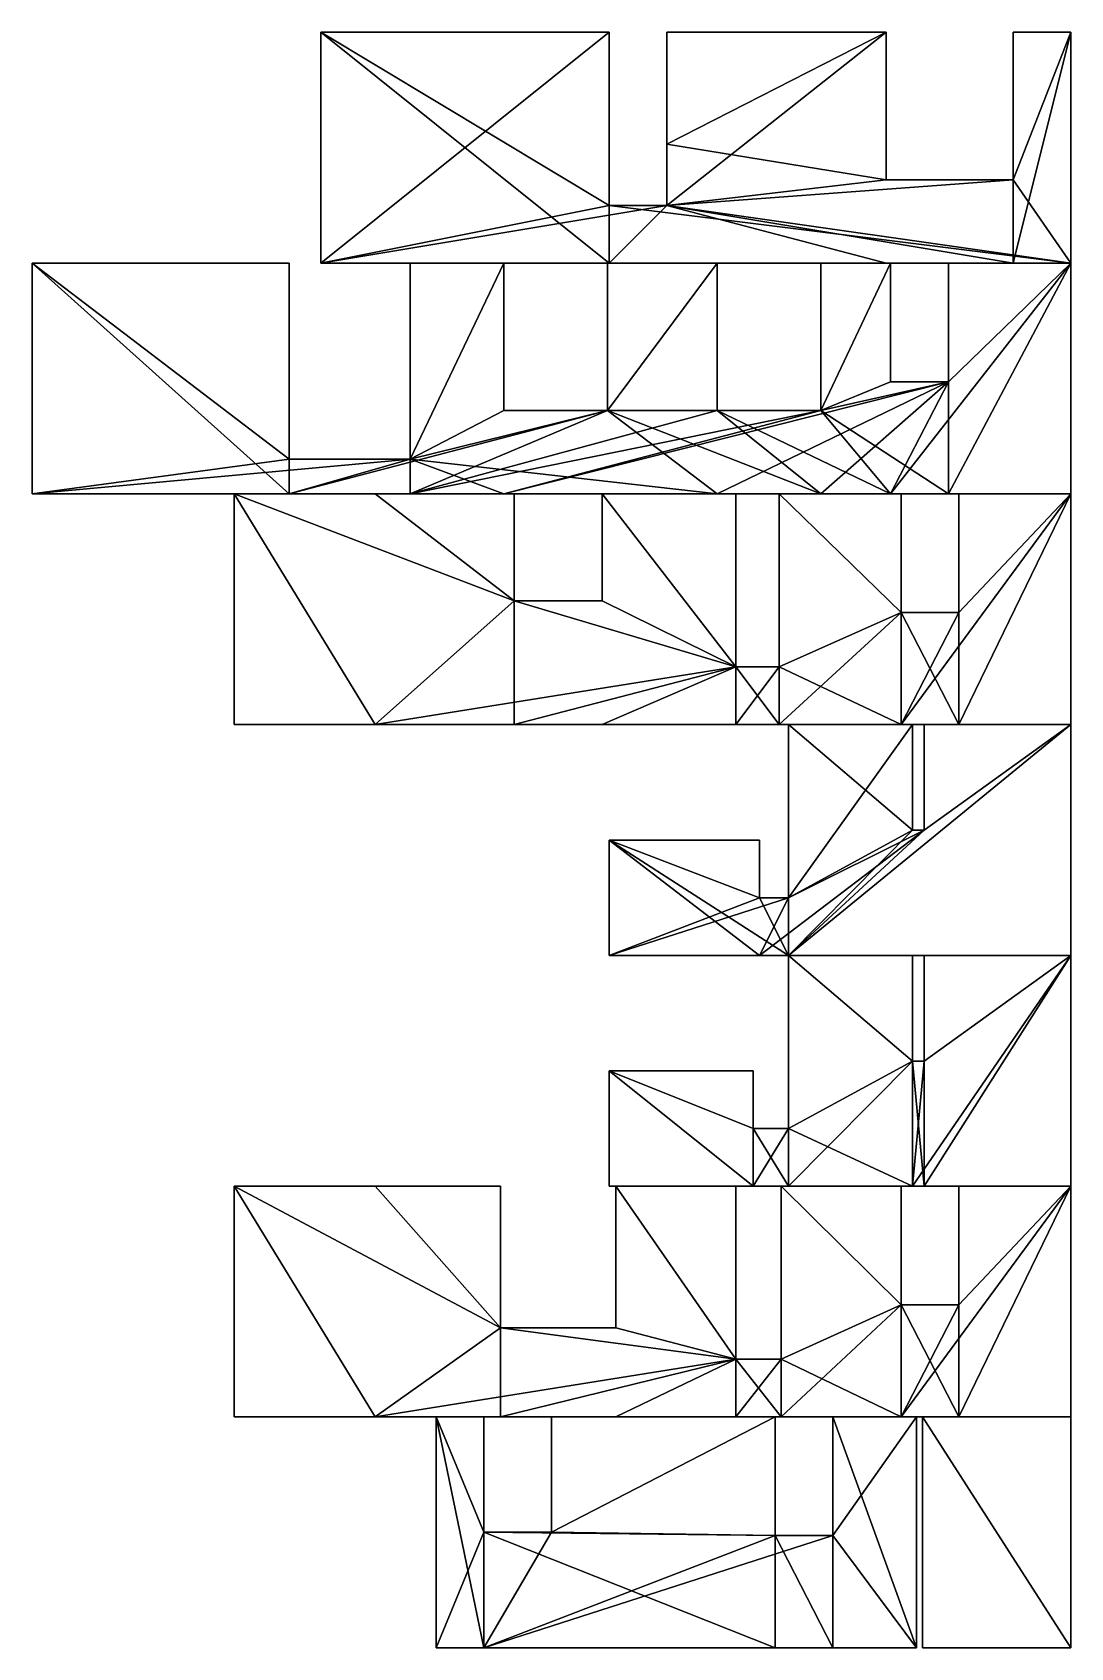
# Model space of a CAD drawing. Extents: x -180 to 0, y 0 to 280.
import ezdxf

# ---------------------------------------------------------------- set-up
doc = ezdxf.new("R2010")
doc.units = 0

msp = doc.modelspace()

# ---------------------------------------------------------------- linework, layer by layer
for points in [[(-70, 260.64, 0.01), (-70, 280, 0.01), (-32, 280, 0.01)], [(-70, 260.64, 0.01), (-32, 280, 0.01), (-32, 254.44, 0.01)], [(-32, 280, 0.01), (-70, 280, 0.01), (-70, 260.64, 0.01)], [(-32, 280, 0.01), (-70, 260.64, 0.01), (-70, 250, 0.01)], [(-32, 254.44, 0.01), (-32, 280, 0.01), (-70, 250, 0.01)], [(-32, 280, 0.01), (-70, 280, 0.01), (-70, 280, 0.01)], [(-32, 280, 0.01), (-70, 280, 0.01), (-32, 280, 0.01)], [(-32, 254.44, 0.01), (-32, 280, 0.01), (-32, 280, 0.01)], [(-32, 254.44, 0.01), (-32, 280, 0.01), (-32, 254.44, 0.01)], [(-10, 254.44, 0.01), (-10, 280, 0.01), (0, 280, 0.01)], [(-10, 254.44, 0.01), (0, 280, 0.01), (0, 240, 0.01)], [(-10, 240, 0.01), (0, 240, 0.01), (0, 280, 0.01)], [(0, 280, 0.01), (-10, 280, 0.01), (-10, 254.44, 0.01)], [(-10, 240, 0.01), (0, 280, 0.01), (-10, 254.44, 0.01)], [(-10, 280, 0.01), (-10, 254.44, 0.01), (-10, 254.44, 0.01)], [(-10, 280, 0.01), (-10, 254.44, 0.01), (-10, 280, 0.01)], [(0, 280, 0.01), (-10, 280, 0.01), (-10, 280, 0.01)], [(0, 280, 0.01), (-10, 280, 0.01), (0, 280, 0.01)], [(0, 240, 0.01), (0, 280, 0.01), (0, 280, 0.01)], [(0, 240, 0.01), (0, 280, 0.01), (0, 240, 0.01)], [(-130, 280, 0.01), (-80, 280, 0.01), (-80, 250, 0.01)], [(-80, 240, 0.01), (-130, 240, 0.01), (-130, 280, 0.01)], [(-80, 240, 0.01), (-130, 280, 0.01), (-80, 250, 0.01)], [(-80, 280, 0.01), (-130, 280, 0.01), (-130, 240, 0.01)], [(-80, 250, 0.01), (-80, 280, 0.01), (-130, 240, 0.01)], [(-80, 280, 0.01), (-130, 280, 0.01), (-130, 280, 0.01)], [(-80, 280, 0.01), (-130, 280, 0.01), (-80, 280, 0.01)], [(-130, 280, 0.01), (-130, 240, 0.01), (-130, 240, 0.01)], [(-130, 280, 0.01), (-130, 240, 0.01), (-130, 280, 0.01)], [(-80, 280, 0.01), (-80, 260.64, 0.01), (-80, 250, 0.01)], [(-80, 250, 0.01), (-80, 260.64, 0.01), (-80, 280, 0.01)], [(-80, 260.64, 0.01), (-80, 280, 0.01), (-80, 280, 0.01)], [(-80, 260.64, 0.01), (-80, 280, 0.01), (-80, 260.64, 0.01)], [(-70, 280, 0.01), (-70, 260.64, 0.01), (-70, 260.64, 0.01)], [(-70, 280, 0.01), (-70, 260.64, 0.01), (-70, 280, 0.01)], [(-80, 250, 0.01), (-80, 260.64, 0.01), (-80, 260.64, 0.01)], [(-80, 250, 0.01), (-80, 260.64, 0.01), (-80, 250, 0.01)], [(-70, 250, 0.01), (-70, 260.64, 0.01), (-32, 254.44, 0.01)], [(-70, 260.64, 0.01), (-70, 250, 0.01), (-70, 250, 0.01)], [(-70, 260.64, 0.01), (-70, 250, 0.01), (-70, 260.64, 0.01)], [(-70, 250, 0.01), (-32, 254.44, 0.01), (-10, 254.44, 0.01)], [(-70, 250, 0.01), (-10, 254.44, 0.01), (0, 240, 0.01)], [(-10, 254.44, 0.01), (-32, 254.44, 0.01), (-70, 250, 0.01)], [(-10, 240, 0.01), (-10, 254.44, 0.01), (-70, 250, 0.01)], [(-10, 254.44, 0.01), (-32, 254.44, 0.01), (-32, 254.44, 0.01)], [(-10, 254.44, 0.01), (-32, 254.44, 0.01), (-10, 254.44, 0.01)], [(-70, 250, 0.01), (-80, 250, 0.01), (-130, 240, 0.01)], [(-70, 250, 0.01), (-130, 240, 0.01), (-80, 240, 0.01)], [(-80, 250, 0.01), (-70, 250, 0.01), (0, 240, 0.01)], [(-80, 250, 0.01), (0, 240, 0.01), (-80, 240, 0.01)], [(-70, 250, 0.01), (-80, 240, 0.01), (-32, 240, 0.01)], [(-70, 250, 0.01), (-80, 250, 0.01), (-80, 250, 0.01)], [(-70, 250, 0.01), (-80, 250, 0.01), (-70, 250, 0.01)], [(-70, 250, 0.01), (-32, 240, 0.01), (-10, 240, 0.01)], [(-180, 240, 0.01), (-135.5, 240, 0.01), (-135.5, 206, 0.01)], [(-180, 200, 0.01), (-180, 240, 0.01), (-135.5, 206, 0.01)], [(-135.5, 206, 0.01), (-135.5, 240, 0.01), (-180, 240, 0.01)], [(-180, 240, 0.01), (-180, 200, 0.01), (-135.5, 200, 0.01)], [(-135.5, 206, 0.01), (-180, 240, 0.01), (-135.5, 200, 0.01)], [(-135.5, 240, 0.01), (-180, 240, 0.01), (-180, 240, 0.01)], [(-135.5, 240, 0.01), (-180, 240, 0.01), (-135.5, 240, 0.01)], [(-180, 240, 0.01), (-180, 200, 0.01), (-180, 200, 0.01)], [(-180, 240, 0.01), (-180, 200, 0.01), (-180, 240, 0.01)], [(-135.5, 206, 0.01), (-135.5, 240, 0.01), (-135.5, 240, 0.01)], [(-135.5, 206, 0.01), (-135.5, 240, 0.01), (-135.5, 206, 0.01)], [(-130, 240, 0.01), (-80, 240, 0.01), (-80, 240, 0.01)], [(-130, 240, 0.01), (-80, 240, 0.01), (-130, 240, 0.01)], [(-114.5, 206, 0.01), (-114.5, 240, 0.01), (-98.29, 240, 0.01)], [(-114.5, 206, 0.01), (-98.29, 240, 0.01), (-98.29, 214.44, 0.01)], [(-98.29, 240, 0.01), (-114.5, 240, 0.01), (-114.5, 206, 0.01)], [(-98.29, 214.44, 0.01), (-98.29, 240, 0.01), (-114.5, 206, 0.01)], [(-114.5, 240, 0.01), (-114.5, 206, 0.01), (-114.5, 206, 0.01)], [(-114.5, 240, 0.01), (-114.5, 206, 0.01), (-114.5, 240, 0.01)], [(-98.29, 240, 0.01), (-114.5, 240, 0.01), (-114.5, 240, 0.01)], [(-98.29, 240, 0.01), (-114.5, 240, 0.01), (-98.29, 240, 0.01)], [(-98.29, 214.44, 0.01), (-98.29, 240, 0.01), (-98.29, 240, 0.01)], [(-98.29, 214.44, 0.01), (-98.29, 240, 0.01), (-98.29, 214.44, 0.01)], [(-80.29, 214.44, 0.01), (-80.29, 240, 0.01), (-61.29, 240, 0.01)], [(-80.29, 214.44, 0.01), (-61.29, 240, 0.01), (-61.29, 214.44, 0.01)], [(-61.29, 240, 0.01), (-80.29, 240, 0.01), (-80.29, 214.44, 0.01)], [(-61.29, 214.44, 0.01), (-61.29, 240, 0.01), (-80.29, 214.44, 0.01)], [(-61.29, 240, 0.01), (-80.29, 240, 0.01), (-80.29, 240, 0.01)], [(-61.29, 240, 0.01), (-80.29, 240, 0.01), (-61.29, 240, 0.01)], [(-80.29, 240, 0.01), (-80.29, 214.44, 0.01), (-80.29, 214.44, 0.01)], [(-80.29, 240, 0.01), (-80.29, 214.44, 0.01), (-80.29, 240, 0.01)], [(-32, 240, 0.01), (-70, 240, 0.01), (-80, 240, 0.01)], [(0, 240, 0.01), (-32, 240, 0.01), (-80, 240, 0.01)], [(-80, 240, 0.01), (-70, 240, 0.01), (-32, 240, 0.01)], [(-80, 240, 0.01), (-70, 240, 0.01), (-70, 240, 0.01)], [(-80, 240, 0.01), (-70, 240, 0.01), (-80, 240, 0.01)], [(-70, 240, 0.01), (-32, 240, 0.01), (-32, 240, 0.01)], [(-70, 240, 0.01), (-32, 240, 0.01), (-70, 240, 0.01)], [(-61.29, 214.44, 0.01), (-61.29, 240, 0.01), (-61.29, 240, 0.01)], [(-61.29, 214.44, 0.01), (-61.29, 240, 0.01), (-61.29, 214.44, 0.01)], [(-43.29, 214.44, 0.01), (-43.29, 240, 0.01), (-31.21, 240, 0.01)], [(-43.29, 214.44, 0.01), (-31.21, 240, 0.01), (-31.21, 219.44, 0.01)], [(-31.21, 240, 0.01), (-43.29, 240, 0.01), (-43.29, 214.44, 0.01)], [(-31.21, 219.44, 0.01), (-31.21, 240, 0.01), (-43.29, 214.44, 0.01)], [(-31.21, 240, 0.01), (-43.29, 240, 0.01), (-43.29, 240, 0.01)], [(-31.21, 240, 0.01), (-43.29, 240, 0.01), (-31.21, 240, 0.01)], [(-43.29, 240, 0.01), (-43.29, 214.44, 0.01), (-43.29, 214.44, 0.01)], [(-43.29, 240, 0.01), (-43.29, 214.44, 0.01), (-43.29, 240, 0.01)], [(0, 240, 0.01), (-10, 240, 0.01), (-32, 240, 0.01)], [(-32, 240, 0.01), (-10, 240, 0.01), (-10, 240, 0.01)], [(-32, 240, 0.01), (-10, 240, 0.01), (-32, 240, 0.01)], [(0, 240, 0.01), (-21.21, 200, 0.01), (-31.21, 200, 0.01)], [(-21.21, 219.44, 0.01), (0, 240, 0.01), (-31.21, 200, 0.01)], [(-31.21, 219.44, 0.01), (-31.21, 240, 0.01), (-31.21, 240, 0.01)], [(-31.21, 219.44, 0.01), (-31.21, 240, 0.01), (-31.21, 219.44, 0.01)], [(-21.21, 219.44, 0.01), (-21.21, 240, 0.01), (0, 240, 0.01)], [(0, 240, 0.01), (0, 200, 0.01), (-21.21, 200, 0.01)], [(-21.21, 200, 0.01), (0, 200, 0.01), (0, 240, 0.01)], [(0, 240, 0.01), (-21.21, 240, 0.01), (-21.21, 219.44, 0.01)], [(-21.21, 200, 0.01), (0, 240, 0.01), (-21.21, 219.44, 0.01)], [(-21.21, 240, 0.01), (-21.21, 219.44, 0.01), (-21.21, 219.44, 0.01)], [(-21.21, 240, 0.01), (-21.21, 219.44, 0.01), (-21.21, 240, 0.01)], [(0, 240, 0.01), (-21.21, 240, 0.01), (-21.21, 240, 0.01)], [(0, 240, 0.01), (-21.21, 240, 0.01), (0, 240, 0.01)], [(-10, 240, 0.01), (0, 240, 0.01), (0, 240, 0.01)], [(-10, 240, 0.01), (0, 240, 0.01), (-10, 240, 0.01)], [(0, 200, 0.01), (0, 240, 0.01), (0, 240, 0.01)], [(0, 200, 0.01), (0, 240, 0.01), (0, 200, 0.01)], [(-98.29, 200, 0.01), (-43.29, 214.44, 0.01), (-21.21, 219.44, 0.01)], [(-61.29, 200, 0.01), (-98.29, 200, 0.01), (-21.21, 219.44, 0.01)], [(-21.21, 219.44, 0.01), (-43.29, 200, 0.01), (-61.29, 200, 0.01)], [(-43.29, 214.44, 0.01), (-31.21, 219.44, 0.01), (-21.21, 219.44, 0.01)], [(-21.21, 219.44, 0.01), (-31.21, 200, 0.01), (-43.29, 200, 0.01)], [(-21.21, 219.44, 0.01), (-31.21, 219.44, 0.01), (-43.29, 214.44, 0.01)], [(-21.21, 200, 0.01), (-21.21, 219.44, 0.01), (-43.29, 214.44, 0.01)], [(-21.21, 219.44, 0.01), (-31.21, 219.44, 0.01), (-31.21, 219.44, 0.01)], [(-21.21, 219.44, 0.01), (-31.21, 219.44, 0.01), (-21.21, 219.44, 0.01)], [(-135.5, 200, 0.01), (-114.5, 206, 0.01), (-80.29, 214.44, 0.01)], [(-114.5, 200, 0.01), (-135.5, 200, 0.01), (-80.29, 214.44, 0.01)], [(-114.5, 206, 0.01), (-98.29, 214.44, 0.01), (-80.29, 214.44, 0.01)], [(-114.5, 200, 0.01), (-80.29, 214.44, 0.01), (-61.29, 214.44, 0.01)], [(-114.5, 200, 0.01), (-61.29, 214.44, 0.01), (-43.29, 214.44, 0.01)], [(-98.29, 200, 0.01), (-114.5, 200, 0.01), (-43.29, 214.44, 0.01)], [(-80.29, 214.44, 0.01), (-98.29, 214.44, 0.01), (-114.5, 206, 0.01)], [(-80.29, 214.44, 0.01), (-114.5, 206, 0.01), (-61.29, 200, 0.01)], [(-80.29, 214.44, 0.01), (-98.29, 214.44, 0.01), (-98.29, 214.44, 0.01)], [(-80.29, 214.44, 0.01), (-98.29, 214.44, 0.01), (-80.29, 214.44, 0.01)], [(-80.29, 214.44, 0.01), (-61.29, 200, 0.01), (-43.29, 200, 0.01)], [(-61.29, 214.44, 0.01), (-80.29, 214.44, 0.01), (-43.29, 200, 0.01)], [(-61.29, 214.44, 0.01), (-43.29, 200, 0.01), (-31.21, 200, 0.01)], [(-43.29, 214.44, 0.01), (-61.29, 214.44, 0.01), (-31.21, 200, 0.01)], [(-43.29, 214.44, 0.01), (-61.29, 214.44, 0.01), (-61.29, 214.44, 0.01)], [(-43.29, 214.44, 0.01), (-61.29, 214.44, 0.01), (-43.29, 214.44, 0.01)], [(-43.29, 214.44, 0.01), (-31.21, 200, 0.01), (-21.21, 200, 0.01)], [(-180, 200, 0.01), (-135.5, 206, 0.01), (-114.5, 206, 0.01)], [(-135.5, 200, 0.01), (-180, 200, 0.01), (-114.5, 206, 0.01)], [(-114.5, 206, 0.01), (-135.5, 206, 0.01), (-135.5, 200, 0.01)], [(-114.5, 206, 0.01), (-135.5, 200, 0.01), (-114.5, 200, 0.01)], [(-114.5, 206, 0.01), (-135.5, 206, 0.01), (-135.5, 206, 0.01)], [(-114.5, 206, 0.01), (-135.5, 206, 0.01), (-114.5, 206, 0.01)], [(-114.5, 206, 0.01), (-114.5, 200, 0.01), (-98.29, 200, 0.01)], [(-114.5, 206, 0.01), (-98.29, 200, 0.01), (-61.29, 200, 0.01)], [(-180, 200, 0.01), (-135.5, 200, 0.01), (-135.5, 200, 0.01)], [(-180, 200, 0.01), (-135.5, 200, 0.01), (-180, 200, 0.01)], [(-120.56, 160, 0), (-145, 160, 0), (-145, 200, 0)], [(-145, 200, 0), (-120.56, 200, 0), (-96.46, 181.44, 0)], [(-120.56, 160, 0), (-145, 200, 0), (-96.46, 181.44, 0)], [(-96.46, 181.44, 0), (-120.56, 200, 0), (-145, 200, 0)], [(-145, 200, 0), (-145, 160, 0), (-120.56, 160, 0)], [(-96.46, 181.44, 0), (-145, 200, 0), (-120.56, 160, 0)], [(-145, 200, 0), (-145, 160, 0), (-145, 160, 0)], [(-145, 200, 0), (-145, 160, 0), (-145, 200, 0)], [(-120.56, 200, 0), (-145, 200, 0), (-145, 200, 0)], [(-120.56, 200, 0), (-145, 200, 0), (-120.56, 200, 0)], [(-135.5, 200, 0.01), (-114.5, 200, 0.01), (-114.5, 200, 0.01)], [(-135.5, 200, 0.01), (-114.5, 200, 0.01), (-135.5, 200, 0.01)], [(-120.56, 200, 0), (-96.46, 200, 0), (-96.46, 181.44, 0)], [(-96.46, 181.44, 0), (-96.46, 200, 0), (-120.56, 200, 0)], [(-96.46, 200, 0), (-120.56, 200, 0), (-120.56, 200, 0)], [(-96.46, 200, 0), (-120.56, 200, 0), (-96.46, 200, 0)], [(-114.5, 200, 0.01), (-98.29, 200, 0.01), (-98.29, 200, 0.01)], [(-114.5, 200, 0.01), (-98.29, 200, 0.01), (-114.5, 200, 0.01)], [(-61.29, 200, 0.01), (-80.29, 200, 0.01), (-98.29, 200, 0.01)], [(-98.29, 200, 0.01), (-80.29, 200, 0.01), (-61.29, 200, 0.01)], [(-98.29, 200, 0.01), (-80.29, 200, 0.01), (-80.29, 200, 0.01)], [(-98.29, 200, 0.01), (-80.29, 200, 0.01), (-98.29, 200, 0.01)], [(-96.46, 181.44, 0), (-96.46, 200, 0), (-96.46, 200, 0)], [(-96.46, 181.44, 0), (-96.46, 200, 0), (-96.46, 181.44, 0)], [(-81.21, 200, 0), (-58.03, 200, 0), (-58.03, 170, 0)], [(-81.21, 181.44, 0), (-81.21, 200, 0), (-58.03, 170, 0)], [(-58.03, 170, 0), (-58.03, 200, 0), (-81.21, 200, 0)], [(-58.03, 170, 0), (-81.21, 200, 0), (-81.21, 181.44, 0)], [(-81.21, 200, 0), (-81.21, 181.44, 0), (-81.21, 181.44, 0)], [(-81.21, 200, 0), (-81.21, 181.44, 0), (-81.21, 200, 0)], [(-58.03, 200, 0), (-81.21, 200, 0), (-81.21, 200, 0)], [(-58.03, 200, 0), (-81.21, 200, 0), (-58.03, 200, 0)], [(-80.29, 200, 0.01), (-61.29, 200, 0.01), (-61.29, 200, 0.01)], [(-80.29, 200, 0.01), (-61.29, 200, 0.01), (-80.29, 200, 0.01)], [(-61.29, 200, 0.01), (-43.29, 200, 0.01), (-43.29, 200, 0.01)], [(-61.29, 200, 0.01), (-43.29, 200, 0.01), (-61.29, 200, 0.01)], [(-58.03, 170, 0), (-58.03, 200, 0), (-58.03, 200, 0)], [(-58.03, 170, 0), (-58.03, 200, 0), (-58.03, 170, 0)], [(-50.53, 200, 0), (-29.4, 200, 0), (-29.4, 179.44, 0)], [(-50.53, 170, 0), (-50.53, 200, 0), (-29.4, 179.44, 0)], [(-29.4, 179.44, 0), (-29.4, 200, 0), (-50.53, 200, 0)], [(-29.4, 179.44, 0), (-50.53, 200, 0), (-50.53, 170, 0)], [(-29.4, 200, 0), (-50.53, 200, 0), (-50.53, 200, 0)], [(-29.4, 200, 0), (-50.53, 200, 0), (-29.4, 200, 0)], [(-50.53, 200, 0), (-50.53, 170, 0), (-50.53, 170, 0)], [(-50.53, 200, 0), (-50.53, 170, 0), (-50.53, 200, 0)], [(-43.29, 200, 0.01), (-31.21, 200, 0.01), (-31.21, 200, 0.01)], [(-43.29, 200, 0.01), (-31.21, 200, 0.01), (-43.29, 200, 0.01)], [(-31.21, 200, 0.01), (-21.21, 200, 0.01), (-21.21, 200, 0.01)], [(-31.21, 200, 0.01), (-21.21, 200, 0.01), (-31.21, 200, 0.01)], [(0, 200, 0), (-19.4, 160, 0), (-29.4, 160, 0)], [(-19.4, 179.44, 0), (0, 200, 0), (-29.4, 160, 0)], [(-29.4, 179.44, 0), (-29.4, 200, 0), (-29.4, 200, 0)], [(-29.4, 179.44, 0), (-29.4, 200, 0), (-29.4, 179.44, 0)], [(-21.21, 200, 0.01), (0, 200, 0.01), (0, 200, 0.01)], [(-21.21, 200, 0.01), (0, 200, 0.01), (-21.21, 200, 0.01)], [(0, 200, 0), (0, 160, 0), (-19.4, 160, 0)], [(-19.4, 179.44, 0), (-19.4, 200, 0), (0, 200, 0)], [(-19.4, 160, 0), (0, 160, 0), (0, 200, 0)], [(0, 200, 0), (-19.4, 200, 0), (-19.4, 179.44, 0)], [(-19.4, 160, 0), (0, 200, 0), (-19.4, 179.44, 0)], [(0, 200, 0), (-19.4, 200, 0), (-19.4, 200, 0)], [(0, 200, 0), (-19.4, 200, 0), (0, 200, 0)], [(-19.4, 200, 0), (-19.4, 179.44, 0), (-19.4, 179.44, 0)], [(-19.4, 200, 0), (-19.4, 179.44, 0), (-19.4, 200, 0)], [(0, 160, 0), (0, 200, 0), (0, 200, 0)], [(0, 160, 0), (0, 200, 0), (0, 160, 0)], [(-96.46, 181.44, 0), (-58.03, 170, 0), (-120.56, 160, 0)], [(-120.56, 160, 0), (-96.46, 160, 0), (-96.46, 181.44, 0)], [(-96.46, 181.44, 0), (-81.21, 181.44, 0), (-58.03, 170, 0)], [(-58.03, 170, 0), (-81.21, 181.44, 0), (-96.46, 181.44, 0)], [(-96.46, 160, 0), (-58.03, 170, 0), (-96.46, 181.44, 0)], [(-81.21, 181.44, 0), (-96.46, 181.44, 0), (-96.46, 181.44, 0)], [(-81.21, 181.44, 0), (-96.46, 181.44, 0), (-81.21, 181.44, 0)], [(-29.4, 179.44, 0), (-29.4, 160, 0), (-50.53, 160, 0)], [(-50.53, 170, 0), (-29.4, 179.44, 0), (-50.53, 160, 0)], [(-29.4, 160, 0), (-29.4, 179.44, 0), (-50.53, 170, 0)], [(-29.4, 179.44, 0), (-19.4, 179.44, 0), (-29.4, 160, 0)], [(-19.4, 160, 0), (-19.4, 179.44, 0), (-29.4, 179.44, 0)], [(-29.4, 160, 0), (-19.4, 160, 0), (-29.4, 179.44, 0)], [(-19.4, 179.44, 0), (-29.4, 179.44, 0), (-29.4, 179.44, 0)], [(-19.4, 179.44, 0), (-29.4, 179.44, 0), (-19.4, 179.44, 0)], [(-58.03, 170, 0), (-96.46, 160, 0), (-120.56, 160, 0)], [(-58.03, 170, 0), (-81.21, 160, 0), (-96.46, 160, 0)], [(-96.46, 160, 0), (-81.21, 160, 0), (-58.03, 170, 0)], [(-58.03, 170, 0), (-58.03, 160, 0), (-81.21, 160, 0)], [(-81.21, 160, 0), (-58.03, 160, 0), (-58.03, 170, 0)], [(-50.53, 170, 0), (-50.53, 160, 0), (-58.03, 160, 0)], [(-58.03, 170, 0), (-50.53, 170, 0), (-58.03, 160, 0)], [(-50.53, 160, 0), (-50.53, 170, 0), (-58.03, 170, 0)], [(-58.03, 160, 0), (-50.53, 160, 0), (-58.03, 170, 0)], [(-50.53, 170, 0), (-58.03, 170, 0), (-58.03, 170, 0)], [(-50.53, 170, 0), (-58.03, 170, 0), (-50.53, 170, 0)], [(-50.53, 160, 0), (-29.4, 160, 0), (-50.53, 170, 0)], [(-145, 160, 0), (-120.56, 160, 0), (-120.56, 160, 0)], [(-145, 160, 0), (-120.56, 160, 0), (-145, 160, 0)], [(-120.56, 160, 0), (-96.46, 160, 0), (-96.46, 160, 0)], [(-120.56, 160, 0), (-96.46, 160, 0), (-120.56, 160, 0)], [(-96.46, 160, 0), (-81.21, 160, 0), (-81.21, 160, 0)], [(-96.46, 160, 0), (-81.21, 160, 0), (-96.46, 160, 0)], [(-81.21, 160, 0), (-58.03, 160, 0), (-58.03, 160, 0)], [(-81.21, 160, 0), (-58.03, 160, 0), (-81.21, 160, 0)], [(-58.03, 160, 0), (-50.53, 160, 0), (-50.53, 160, 0)], [(-58.03, 160, 0), (-50.53, 160, 0), (-58.03, 160, 0)], [(-50.53, 160, 0), (-29.4, 160, 0), (-29.4, 160, 0)], [(-50.53, 160, 0), (-29.4, 160, 0), (-50.53, 160, 0)], [(-48.9, 130, 0), (-48.9, 160, 0), (-27.4, 160, 0)], [(-48.9, 130, 0), (-27.4, 160, 0), (-27.4, 141.69, 0)], [(0, 160, 0), (0, 120, 0), (-48.9, 120, 0)], [(-25.4, 141.69, 0), (0, 160, 0), (-48.9, 120, 0)], [(-48.9, 120, 0), (0, 120, 0), (0, 160, 0)], [(-27.4, 141.69, 0), (-27.4, 160, 0), (-48.9, 160, 0)], [(-48.9, 120, 0), (0, 160, 0), (-25.4, 141.69, 0)], [(-27.4, 141.69, 0), (-48.9, 160, 0), (-48.9, 130, 0)], [(-48.9, 160, 0), (-48.9, 130, 0), (-48.9, 130, 0)], [(-48.9, 160, 0), (-48.9, 130, 0), (-48.9, 160, 0)], [(-27.4, 160, 0), (-48.9, 160, 0), (-48.9, 160, 0)], [(-27.4, 160, 0), (-48.9, 160, 0), (-27.4, 160, 0)], [(-29.4, 160, 0), (-19.4, 160, 0), (-19.4, 160, 0)], [(-29.4, 160, 0), (-19.4, 160, 0), (-29.4, 160, 0)], [(-27.4, 141.69, 0), (-27.4, 160, 0), (-27.4, 160, 0)], [(-27.4, 141.69, 0), (-27.4, 160, 0), (-27.4, 141.69, 0)], [(-25.4, 141.69, 0), (-25.4, 160, 0), (0, 160, 0)], [(0, 160, 0), (-25.4, 160, 0), (-25.4, 141.69, 0)], [(0, 160, 0), (-25.4, 160, 0), (-25.4, 160, 0)], [(0, 160, 0), (-25.4, 160, 0), (0, 160, 0)], [(-25.4, 160, 0), (-25.4, 141.69, 0), (-25.4, 141.69, 0)], [(-25.4, 160, 0), (-25.4, 141.69, 0), (-25.4, 160, 0)], [(-19.4, 160, 0), (0, 160, 0), (0, 160, 0)], [(-19.4, 160, 0), (0, 160, 0), (-19.4, 160, 0)], [(0, 120, 0), (0, 160, 0), (0, 160, 0)], [(0, 120, 0), (0, 160, 0), (0, 120, 0)], [(-80, 140, 0), (-53.93, 140, 0), (-53.93, 130, 0)], [(-80, 120, 0), (-80, 140, 0), (-53.93, 130, 0)], [(-53.93, 130, 0), (-53.93, 140, 0), (-80, 140, 0)], [(-80, 140, 0), (-80, 120, 0), (-53.93, 120, 0)], [(-80, 140, 0), (-53.93, 120, 0), (-48.9, 120, 0)], [(-53.93, 130, 0), (-80, 140, 0), (-48.9, 120, 0)], [(-53.93, 140, 0), (-80, 140, 0), (-80, 140, 0)], [(-53.93, 140, 0), (-80, 140, 0), (-53.93, 140, 0)], [(-80, 140, 0), (-80, 120, 0), (-80, 120, 0)], [(-80, 140, 0), (-80, 120, 0), (-80, 140, 0)], [(-53.93, 120, 0), (-48.9, 130, 0), (-25.4, 141.69, 0)], [(-48.9, 120, 0), (-53.93, 120, 0), (-25.4, 141.69, 0)], [(-53.93, 130, 0), (-53.93, 140, 0), (-53.93, 140, 0)], [(-53.93, 130, 0), (-53.93, 140, 0), (-53.93, 130, 0)], [(-48.9, 130, 0), (-27.4, 141.69, 0), (-25.4, 141.69, 0)], [(-48.9, 120, 0), (-25.4, 141.69, 0), (-27.4, 141.69, 0)], [(-48.9, 120, 0), (-27.4, 141.69, 0), (-48.9, 130, 0)], [(-25.4, 141.69, 0), (-27.4, 141.69, 0), (-27.4, 141.69, 0)], [(-25.4, 141.69, 0), (-27.4, 141.69, 0), (-25.4, 141.69, 0)], [(-80, 120, 0), (-53.93, 130, 0), (-48.9, 130, 0)], [(-53.93, 120, 0), (-80, 120, 0), (-48.9, 130, 0)], [(-48.9, 130, 0), (-53.93, 130, 0), (-48.9, 120, 0)], [(-48.9, 130, 0), (-53.93, 130, 0), (-53.93, 130, 0)], [(-48.9, 130, 0), (-53.93, 130, 0), (-48.9, 130, 0)], [(-80, 120, 0), (-53.93, 120, 0), (-53.93, 120, 0)], [(-80, 120, 0), (-53.93, 120, 0), (-80, 120, 0)], [(-53.93, 120, 0), (-48.9, 120, 0), (-48.9, 120, 0)], [(-53.93, 120, 0), (-48.9, 120, 0), (-53.93, 120, 0)], [(-48.9, 120, 0), (0, 120, 0), (0, 120, 0)], [(-48.9, 120, 0), (0, 120, 0), (-48.9, 120, 0)], [(-48.9, 120, 0.01), (-27.4, 120, 0.01), (-27.4, 101.69, 0.01)], [(-48.9, 90, 0.01), (-48.9, 120, 0.01), (-27.4, 101.69, 0.01)], [(-27.4, 101.69, 0.01), (-27.4, 120, 0.01), (-48.9, 120, 0.01)], [(-27.4, 101.69, 0.01), (-48.9, 120, 0.01), (-48.9, 90, 0.01)], [(-48.9, 120, 0.01), (-48.9, 90, 0.01), (-48.9, 90, 0.01)], [(-48.9, 120, 0.01), (-48.9, 90, 0.01), (-48.9, 120, 0.01)], [(-27.4, 120, 0.01), (-48.9, 120, 0.01), (-48.9, 120, 0.01)], [(-27.4, 120, 0.01), (-48.9, 120, 0.01), (-27.4, 120, 0.01)], [(0, 120, 0.01), (-25.4, 80, 0.01), (-27.4, 80, 0.01)], [(-25.4, 101.69, 0.01), (0, 120, 0.01), (-27.4, 80, 0.01)], [(-27.4, 101.69, 0.01), (-27.4, 120, 0.01), (-27.4, 120, 0.01)], [(-27.4, 101.69, 0.01), (-27.4, 120, 0.01), (-27.4, 101.69, 0.01)], [(0, 120, 0.01), (0, 80, 0.01), (-25.4, 80, 0.01)], [(-25.4, 101.69, 0.01), (-25.4, 120, 0.01), (0, 120, 0.01)], [(-25.4, 80, 0.01), (0, 80, 0.01), (0, 120, 0.01)], [(0, 120, 0.01), (-25.4, 120, 0.01), (-25.4, 101.69, 0.01)], [(-25.4, 80, 0.01), (0, 120, 0.01), (-25.4, 101.69, 0.01)], [(-25.4, 120, 0.01), (-25.4, 101.69, 0.01), (-25.4, 101.69, 0.01)], [(-25.4, 120, 0.01), (-25.4, 101.69, 0.01), (-25.4, 120, 0.01)], [(0, 120, 0.01), (-25.4, 120, 0.01), (-25.4, 120, 0.01)], [(0, 120, 0.01), (-25.4, 120, 0.01), (0, 120, 0.01)], [(0, 80, 0.01), (0, 120, 0.01), (0, 120, 0.01)], [(0, 80, 0.01), (0, 120, 0.01), (0, 80, 0.01)], [(-27.4, 101.69, 0.01), (-27.4, 80, 0.01), (-48.9, 80, 0.01)], [(-48.9, 90, 0.01), (-27.4, 101.69, 0.01), (-48.9, 80, 0.01)], [(-27.4, 80, 0.01), (-27.4, 101.69, 0.01), (-48.9, 90, 0.01)], [(-27.4, 101.69, 0.01), (-25.4, 101.69, 0.01), (-27.4, 80, 0.01)], [(-25.4, 80, 0.01), (-25.4, 101.69, 0.01), (-27.4, 101.69, 0.01)], [(-27.4, 80, 0.01), (-25.4, 80, 0.01), (-27.4, 101.69, 0.01)], [(-25.4, 101.69, 0.01), (-27.4, 101.69, 0.01), (-27.4, 101.69, 0.01)], [(-25.4, 101.69, 0.01), (-27.4, 101.69, 0.01), (-25.4, 101.69, 0.01)], [(-55.06, 80, 0.01), (-80, 80, 0.01), (-80, 100, 0.01)], [(-80, 100, 0.01), (-55.06, 100, 0.01), (-55.06, 90, 0.01)], [(-55.06, 80, 0.01), (-80, 100, 0.01), (-55.06, 90, 0.01)], [(-55.06, 90, 0.01), (-55.06, 100, 0.01), (-80, 100, 0.01)], [(-80, 100, 0.01), (-80, 80, 0.01), (-55.06, 80, 0.01)], [(-55.06, 90, 0.01), (-80, 100, 0.01), (-55.06, 80, 0.01)], [(-55.06, 100, 0.01), (-80, 100, 0.01), (-80, 100, 0.01)], [(-55.06, 100, 0.01), (-80, 100, 0.01), (-55.06, 100, 0.01)], [(-80, 100, 0.01), (-80, 80, 0.01), (-80, 80, 0.01)], [(-80, 100, 0.01), (-80, 80, 0.01), (-80, 100, 0.01)], [(-55.06, 90, 0.01), (-55.06, 100, 0.01), (-55.06, 100, 0.01)], [(-55.06, 90, 0.01), (-55.06, 100, 0.01), (-55.06, 90, 0.01)], [(-48.9, 90, 0.01), (-48.9, 80, 0.01), (-55.06, 80, 0.01)], [(-55.06, 90, 0.01), (-48.9, 90, 0.01), (-55.06, 80, 0.01)], [(-48.9, 80, 0.01), (-48.9, 90, 0.01), (-55.06, 90, 0.01)], [(-55.06, 80, 0.01), (-48.9, 80, 0.01), (-55.06, 90, 0.01)], [(-48.9, 90, 0.01), (-55.06, 90, 0.01), (-55.06, 90, 0.01)], [(-48.9, 90, 0.01), (-55.06, 90, 0.01), (-48.9, 90, 0.01)], [(-48.9, 80, 0.01), (-27.4, 80, 0.01), (-48.9, 90, 0.01)], [(-120.56, 40, 0), (-145, 40, 0), (-145, 80, 0)], [(-145, 80, 0), (-120.56, 80, 0), (-98.84, 55.44, 0)], [(-120.56, 40, 0), (-145, 80, 0), (-98.84, 55.44, 0)], [(-98.84, 55.44, 0), (-120.56, 80, 0), (-145, 80, 0)], [(-145, 80, 0), (-145, 40, 0), (-120.56, 40, 0)], [(-98.84, 55.44, 0), (-145, 80, 0), (-120.56, 40, 0)], [(-145, 80, 0), (-145, 40, 0), (-145, 40, 0)], [(-145, 80, 0), (-145, 40, 0), (-145, 80, 0)], [(-120.56, 80, 0), (-145, 80, 0), (-145, 80, 0)], [(-120.56, 80, 0), (-145, 80, 0), (-120.56, 80, 0)], [(-120.56, 80, 0), (-98.84, 80, 0), (-98.84, 55.44, 0)], [(-98.84, 55.44, 0), (-98.84, 80, 0), (-120.56, 80, 0)], [(-98.84, 80, 0), (-120.56, 80, 0), (-120.56, 80, 0)], [(-98.84, 80, 0), (-120.56, 80, 0), (-98.84, 80, 0)], [(-98.84, 55.44, 0), (-98.84, 80, 0), (-98.84, 80, 0)], [(-98.84, 55.44, 0), (-98.84, 80, 0), (-98.84, 55.44, 0)], [(-80, 80, 0.01), (-55.06, 80, 0.01), (-55.06, 80, 0.01)], [(-80, 80, 0.01), (-55.06, 80, 0.01), (-80, 80, 0.01)], [(-78.84, 80, 0), (-58.03, 80, 0), (-58.03, 50, 0)], [(-78.84, 55.44, 0), (-78.84, 80, 0), (-58.03, 50, 0)], [(-58.03, 50, 0), (-58.03, 80, 0), (-78.84, 80, 0)], [(-58.03, 50, 0), (-78.84, 80, 0), (-78.84, 55.44, 0)], [(-58.03, 80, 0), (-78.84, 80, 0), (-78.84, 80, 0)], [(-58.03, 80, 0), (-78.84, 80, 0), (-58.03, 80, 0)], [(-78.84, 80, 0), (-78.84, 55.44, 0), (-78.84, 55.44, 0)], [(-78.84, 80, 0), (-78.84, 55.44, 0), (-78.84, 80, 0)], [(-58.03, 50, 0), (-58.03, 80, 0), (-58.03, 80, 0)], [(-58.03, 50, 0), (-58.03, 80, 0), (-58.03, 50, 0)], [(-55.06, 80, 0.01), (-48.9, 80, 0.01), (-48.9, 80, 0.01)], [(-55.06, 80, 0.01), (-48.9, 80, 0.01), (-55.06, 80, 0.01)], [(-50.19, 80, 0), (-29.4, 80, 0), (-29.4, 59.44, 0)], [(-50.19, 50, 0), (-50.19, 80, 0), (-29.4, 59.44, 0)], [(-29.4, 59.44, 0), (-29.4, 80, 0), (-50.19, 80, 0)], [(-29.4, 59.44, 0), (-50.19, 80, 0), (-50.19, 50, 0)], [(-29.4, 80, 0), (-50.19, 80, 0), (-50.19, 80, 0)], [(-29.4, 80, 0), (-50.19, 80, 0), (-29.4, 80, 0)], [(-50.19, 80, 0), (-50.19, 50, 0), (-50.19, 50, 0)], [(-50.19, 80, 0), (-50.19, 50, 0), (-50.19, 80, 0)], [(-48.9, 80, 0.01), (-27.4, 80, 0.01), (-27.4, 80, 0.01)], [(-48.9, 80, 0.01), (-27.4, 80, 0.01), (-48.9, 80, 0.01)], [(0, 80, 0), (-19.4, 40, 0), (-29.4, 40, 0)], [(-19.4, 59.44, 0), (0, 80, 0), (-29.4, 40, 0)], [(-29.4, 59.44, 0), (-29.4, 80, 0), (-29.4, 80, 0)], [(-29.4, 59.44, 0), (-29.4, 80, 0), (-29.4, 59.44, 0)], [(-27.4, 80, 0.01), (-25.4, 80, 0.01), (-25.4, 80, 0.01)], [(-27.4, 80, 0.01), (-25.4, 80, 0.01), (-27.4, 80, 0.01)], [(-25.4, 80, 0.01), (0, 80, 0.01), (0, 80, 0.01)], [(-25.4, 80, 0.01), (0, 80, 0.01), (-25.4, 80, 0.01)], [(0, 80, 0), (0, 40, 0), (-19.4, 40, 0)], [(-19.4, 59.44, 0), (-19.4, 80, 0), (0, 80, 0)], [(-19.4, 40, 0), (0, 40, 0), (0, 80, 0)], [(0, 80, 0), (-19.4, 80, 0), (-19.4, 59.44, 0)], [(-19.4, 40, 0), (0, 80, 0), (-19.4, 59.44, 0)], [(-19.4, 80, 0), (-19.4, 59.44, 0), (-19.4, 59.44, 0)], [(-19.4, 80, 0), (-19.4, 59.44, 0), (-19.4, 80, 0)], [(0, 80, 0), (-19.4, 80, 0), (-19.4, 80, 0)], [(0, 80, 0), (-19.4, 80, 0), (0, 80, 0)], [(0, 40, 0), (0, 80, 0), (0, 80, 0)], [(0, 40, 0), (0, 80, 0), (0, 40, 0)], [(-29.4, 59.44, 0), (-29.4, 40, 0), (-50.19, 40, 0)], [(-50.19, 50, 0), (-29.4, 59.44, 0), (-50.19, 40, 0)], [(-29.4, 40, 0), (-29.4, 59.44, 0), (-50.19, 50, 0)], [(-29.4, 59.44, 0), (-19.4, 59.44, 0), (-29.4, 40, 0)], [(-19.4, 40, 0), (-19.4, 59.44, 0), (-29.4, 59.44, 0)], [(-29.4, 40, 0), (-19.4, 40, 0), (-29.4, 59.44, 0)], [(-19.4, 59.44, 0), (-29.4, 59.44, 0), (-29.4, 59.44, 0)], [(-19.4, 59.44, 0), (-29.4, 59.44, 0), (-19.4, 59.44, 0)], [(-98.84, 55.44, 0), (-58.03, 50, 0), (-120.56, 40, 0)], [(-120.56, 40, 0), (-98.84, 40, 0), (-98.84, 55.44, 0)], [(-98.84, 55.44, 0), (-78.84, 55.44, 0), (-58.03, 50, 0)], [(-58.03, 50, 0), (-78.84, 55.44, 0), (-98.84, 55.44, 0)], [(-98.84, 40, 0), (-58.03, 50, 0), (-98.84, 55.44, 0)], [(-78.84, 55.44, 0), (-98.84, 55.44, 0), (-98.84, 55.44, 0)], [(-78.84, 55.44, 0), (-98.84, 55.44, 0), (-78.84, 55.44, 0)], [(-58.03, 50, 0), (-98.84, 40, 0), (-120.56, 40, 0)], [(-58.03, 50, 0), (-78.84, 40, 0), (-98.84, 40, 0)], [(-98.84, 40, 0), (-78.84, 40, 0), (-58.03, 50, 0)], [(-58.03, 50, 0), (-58.03, 40, 0), (-78.84, 40, 0)], [(-78.84, 40, 0), (-58.03, 40, 0), (-58.03, 50, 0)], [(-50.19, 50, 0), (-50.19, 40, 0), (-58.03, 40, 0)], [(-58.03, 50, 0), (-50.19, 50, 0), (-58.03, 40, 0)], [(-50.19, 40, 0), (-50.19, 50, 0), (-58.03, 50, 0)], [(-58.03, 40, 0), (-50.19, 40, 0), (-58.03, 50, 0)], [(-50.19, 50, 0), (-58.03, 50, 0), (-58.03, 50, 0)], [(-50.19, 50, 0), (-58.03, 50, 0), (-50.19, 50, 0)], [(-50.19, 40, 0), (-29.4, 40, 0), (-50.19, 50, 0)], [(-145, 40, 0), (-120.56, 40, 0), (-120.56, 40, 0)], [(-145, 40, 0), (-120.56, 40, 0), (-145, 40, 0)], [(-120.56, 40, 0), (-98.84, 40, 0), (-98.84, 40, 0)], [(-120.56, 40, 0), (-98.84, 40, 0), (-120.56, 40, 0)], [(-110, 40, 0), (-101.71, 40, 0), (-101.71, 20, 0)], [(-110, 0, 0), (-110, 40, 0), (-101.71, 20, 0)], [(-101.71, 20, 0), (-101.71, 40, 0), (-110, 40, 0)], [(-110, 40, 0), (-110, 0, 0), (-101.71, 0, 0)], [(-101.71, 20, 0), (-110, 40, 0), (-101.71, 0, 0)], [(-101.71, 40, 0), (-110, 40, 0), (-110, 40, 0)], [(-101.71, 40, 0), (-110, 40, 0), (-101.71, 40, 0)], [(-110, 40, 0), (-110, 0, 0), (-110, 0, 0)], [(-110, 40, 0), (-110, 0, 0), (-110, 40, 0)], [(-101.71, 20, 0), (-101.71, 40, 0), (-101.71, 40, 0)], [(-101.71, 20, 0), (-101.71, 40, 0), (-101.71, 20, 0)], [(-98.84, 40, 0), (-78.84, 40, 0), (-78.84, 40, 0)], [(-98.84, 40, 0), (-78.84, 40, 0), (-98.84, 40, 0)], [(-90, 20, 0), (-90, 40, 0), (-51.21, 40, 0)], [(-90, 20, 0), (-51.21, 40, 0), (-51.21, 19.44, 0)], [(-51.21, 40, 0), (-90, 40, 0), (-90, 20, 0)], [(-51.21, 19.44, 0), (-51.21, 40, 0), (-90, 20, 0)], [(-90, 40, 0), (-90, 20, 0), (-90, 20, 0)], [(-90, 40, 0), (-90, 20, 0), (-90, 40, 0)], [(-51.21, 40, 0), (-90, 40, 0), (-90, 40, 0)], [(-51.21, 40, 0), (-90, 40, 0), (-51.21, 40, 0)], [(-78.84, 40, 0), (-58.03, 40, 0), (-58.03, 40, 0)], [(-78.84, 40, 0), (-58.03, 40, 0), (-78.84, 40, 0)], [(-58.03, 40, 0), (-50.19, 40, 0), (-50.19, 40, 0)], [(-58.03, 40, 0), (-50.19, 40, 0), (-58.03, 40, 0)], [(-51.21, 19.44, 0), (-51.21, 40, 0), (-51.21, 40, 0)], [(-51.21, 19.44, 0), (-51.21, 40, 0), (-51.21, 19.44, 0)], [(-50.19, 40, 0), (-29.4, 40, 0), (-29.4, 40, 0)], [(-50.19, 40, 0), (-29.4, 40, 0), (-50.19, 40, 0)], [(-41.21, 19.44, 0), (-41.21, 40, 0), (-26.71, 40, 0)], [(-41.21, 19.44, 0), (-26.71, 40, 0), (-26.71, 0, 0)], [(-26.71, 0, 0), (-26.71, 40, 0), (-41.21, 40, 0)], [(-26.71, 0, 0), (-41.21, 40, 0), (-41.21, 19.44, 0)], [(-41.21, 40, 0), (-41.21, 19.44, 0), (-41.21, 19.44, 0)], [(-41.21, 40, 0), (-41.21, 19.44, 0), (-41.21, 40, 0)], [(-26.71, 40, 0), (-41.21, 40, 0), (-41.21, 40, 0)], [(-26.71, 40, 0), (-41.21, 40, 0), (-26.71, 40, 0)], [(-29.4, 40, 0), (-19.4, 40, 0), (-19.4, 40, 0)], [(-29.4, 40, 0), (-19.4, 40, 0), (-29.4, 40, 0)], [(-26.71, 0, 0), (-26.71, 40, 0), (-26.71, 40, 0)], [(-26.71, 0, 0), (-26.71, 40, 0), (-26.71, 0, 0)], [(0, 0, 0), (-25.71, 0, 0), (-25.71, 40, 0)], [(0, 0, 0), (-25.71, 40, 0), (0, 40, 0)], [(0, 0, 0), (0, 40, 0), (-25.71, 40, 0)], [(0, 0, 0), (-25.71, 40, 0), (-25.71, 0, 0)], [(0, 40, 0), (-25.71, 40, 0), (-25.71, 40, 0)], [(0, 40, 0), (-25.71, 40, 0), (0, 40, 0)], [(-25.71, 40, 0), (-25.71, 0, 0), (-25.71, 0, 0)], [(-25.71, 40, 0), (-25.71, 0, 0), (-25.71, 40, 0)], [(-19.4, 40, 0), (0, 40, 0), (0, 40, 0)], [(-19.4, 40, 0), (0, 40, 0), (-19.4, 40, 0)], [(0, 0, 0), (0, 40, 0), (0, 40, 0)], [(0, 0, 0), (0, 40, 0), (0, 0, 0)], [(-101.71, 20, 0), (-51.21, 0, 0), (-110, 0, 0)], [(-101.71, 20, 0), (-90, 20, 0), (-51.21, 19.44, 0)], [(-101.71, 20, 0), (-51.21, 19.44, 0), (-51.21, 0, 0)], [(-90, 20, 0), (-101.71, 20, 0), (-101.71, 0, 0)], [(-101.71, 0, 0), (-51.21, 19.44, 0), (-90, 20, 0)], [(-90, 20, 0), (-101.71, 20, 0), (-101.71, 20, 0)], [(-90, 20, 0), (-101.71, 20, 0), (-90, 20, 0)], [(-101.71, 0, 0), (-26.71, 0, 0), (-41.21, 19.44, 0)], [(-101.71, 0, 0), (-41.21, 19.44, 0), (-51.21, 19.44, 0)], [(-51.21, 19.44, 0), (-41.21, 19.44, 0), (-41.21, 0, 0)], [(-51.21, 19.44, 0), (-41.21, 0, 0), (-51.21, 0, 0)], [(-41.21, 19.44, 0), (-51.21, 19.44, 0), (-51.21, 19.44, 0)], [(-41.21, 19.44, 0), (-51.21, 19.44, 0), (-41.21, 19.44, 0)], [(-41.21, 19.44, 0), (-26.71, 0, 0), (-41.21, 0, 0)], [(-51.21, 0, 0), (-101.71, 0, 0), (-110, 0, 0)], [(-101.71, 0, 0), (-110, 0, 0), (-110, 0, 0)], [(-101.71, 0, 0), (-110, 0, 0), (-101.71, 0, 0)], [(-51.21, 0, 0), (-90, 0, 0), (-101.71, 0, 0)], [(-101.71, 0, 0), (-90, 0, 0), (-51.21, 0, 0)], [(-101.71, 0, 0), (-51.21, 0, 0), (-26.71, 0, 0)], [(-101.71, 0, 0), (-101.71, 0, 0), (-90, 0, 0)], [(-90, 0, 0), (-101.71, 0, 0), (-90, 0, 0)], [(-90, 0, 0), (-51.21, 0, 0), (-41.21, 0, 0)], [(-90, 0, 0), (-41.21, 0, 0), (-26.71, 0, 0)], [(-90, 0, 0), (-26.71, 0, 0), (-51.21, 0, 0)], [(-90, 0, 0), (-51.21, 0, 0), (-90, 0, 0)], [(-51.21, 0, 0), (-41.21, 0, 0), (-26.71, 0, 0)], [(-26.71, 0, 0), (-41.21, 0, 0), (-51.21, 0, 0)], [(-26.71, 0, 0), (-26.71, 0, 0), (-41.21, 0, 0)], [(-25.71, 0, 0), (0, 0, 0), (0, 0, 0)], [(-25.71, 0, 0), (0, 0, 0), (-25.71, 0, 0)]]:
    msp.add_3dface(points)

doc.saveas('drawing.dxf')
